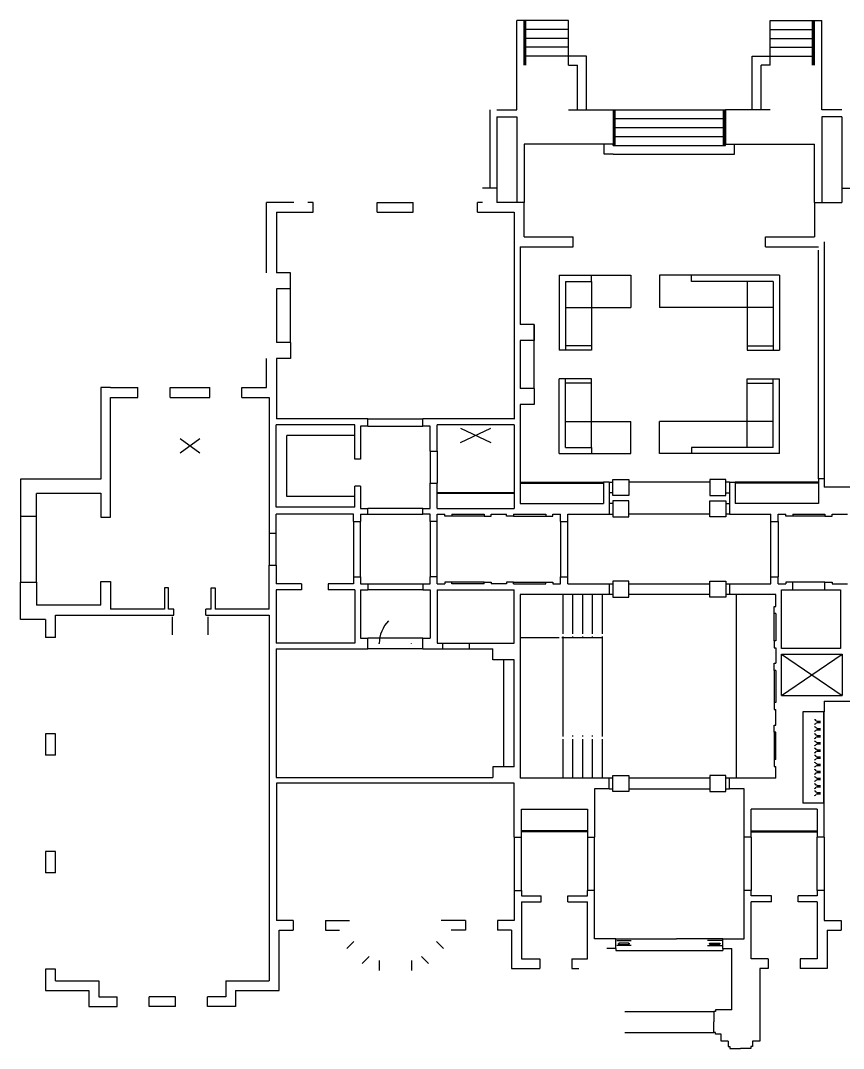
# Model space of a CAD drawing. Header units: metres. Extents: x 10577 to 12033, y 3411 to 4564.
# Drawn here: x 10577 to 11500, y 3411 to 4564 of the extents above; entities that cross this region are included whole.
import ezdxf

# ---------------------------------------------------------------- set-up
doc = ezdxf.new("R2010")
doc.units = ezdxf.units.M

msp = doc.modelspace()

# ---------------------------------------------------------------- linework, layer by layer
for p, q in [((11142, 4564, 0.3), (11134, 4564, 0.3)), ((11134, 4464, 0.3), (11134, 4564, 0.3)), ((11192, 4564, 0.3), (11142, 4564, 0.3)), ((11142, 4514, 0.3), (11142, 4564, 0.3)), ((11192, 4554, 0.3), (11142, 4554, 0.3)), ((11143.1, 4564, 0.3), (11143.1, 4514, 0.3)), ((11144.1, 4514, 0.3), (11144.1, 4564, 0.3)), ((11192, 4514, 0.3), (11192, 4564, 0.3)), ((11418, 4514, 0.3), (11418, 4564, 0.3)), ((11418, 4564, 0.3), (11468, 4564, 0.3)), ((11418, 4554, 0.3), (11468, 4554, 0.3)), ((11465.8, 4514, 0.3), (11465.8, 4564, 0.3)), ((11466.8, 4564, 0.3), (11466.8, 4514, 0.3)), ((11468, 4514, 0.3), (11468, 4564, 0.3)), ((11468, 4564, 0.3), (11476, 4564, 0.3)), ((11476, 4464, 0.3), (11476, 4564, 0.3)), ((11192, 4544, 0.3), (11142, 4544, 0.3)), ((11418, 4544, 0.3), (11468, 4544, 0.3)), ((11192, 4534, 0.3), (11142, 4534, 0.3)), ((11418, 4534, 0.3), (11468, 4534, 0.3)), ((11192, 4524, 0.3), (11142, 4524, 0.3)), ((11212, 4524, 0.3), (11192, 4524, 0.3)), ((11212, 4464, 0.3), (11212, 4524, 0.3)), ((11398, 4464, 0.3), (11398, 4524, 0.3)), ((11398, 4524, 0.3), (11418, 4524, 0.3)), ((11418, 4524, 0.3), (11468, 4524, 0.3)), ((11192, 4514, 0.3), (11202, 4514, 0.3)), ((11202, 4464, 0.3), (11202, 4514, 0.3)), ((11408, 4464, 0.3), (11408, 4514, 0.3)), ((11418, 4514, 0.3), (11408, 4514, 0.3)), ((11103.5, 4464, 0.3), (11103.5, 4376, 0.3)), ((11111.5, 4464, 0.3), (11134, 4464, 0.3)), ((11192, 4464, 0.3), (11242, 4464, 0.3)), ((11242, 4464, 0.3), (11242, 4425.5, 0.3)), ((11242, 4464, 0.3), (11368, 4464, 0.3)), ((11243.1, 4464, 0.3), (11243.1, 4424, 0.3)), ((11244.1, 4424, 0.3), (11244.1, 4464, 0.3)), ((11365.8, 4424, 0.3), (11365.8, 4464, 0.3)), ((11366.8, 4464, 0.3), (11366.8, 4424, 0.3)), ((11418, 4464, 0.3), (11368, 4464, 0.3)), ((11368, 4464, 0.3), (11368, 4425.5, 0.3)), ((11498.5, 4464, 0.3), (11476, 4464, 0.3)), ((11111.5, 4456, 0.3), (11134, 4456, 0.3)), ((11111.5, 4456, 0.3), (11111.5, 4376, 0.3)), ((11134, 4456, 0.3), (11134, 4360, 0.3)), ((11242, 4454, 0.3), (11368, 4454, 0.3)), ((11476, 4456, 0.3), (11476, 4360, 0.3)), ((11498.5, 4456, 0.3), (11476, 4456, 0.3)), ((11498.5, 4456, 0.3), (11498.5, 4376, 0.3)), ((11242, 4444, 0.3), (11368, 4444, 0.3)), ((11242, 4434, 0.3), (11368, 4434, 0.3)), ((11242, 4425.5, 0.3), (11142, 4425.5, 0.3)), ((11142, 4425.5, 0.3), (11142, 4360, 0.3)), ((11232, 4414, 0.3), (11232, 4425.5, 0.3)), ((11242, 4424, 0.3), (11242, 4425.5, 0.3)), ((11242, 4424, 0.3), (11368, 4424, 0.3)), ((11368, 4425.5, 0.3), (11468, 4425.5, 0.3)), ((11368, 4424, 0.3), (11368, 4425.5, 0.3)), ((11378, 4414, 0.3), (11378, 4425.5, 0.3)), ((11468, 4360, 0.3), (11468, 4425.5, 0.3)), ((11242, 4414, 0.3), (11232, 4414, 0.3)), ((11242, 4414, 0.3), (11368, 4414, 0.3)), ((11368, 4414, 0.3), (11378, 4414, 0.3)), ((11111.5, 4376, 0.3), (11095.5, 4376, 0.3)), ((11111.5, 4376, 0.3), (11111.5, 4360, 0.3)), ((11498.5, 4376, 0.3), (11498.5, 4360, 0.3)), ((11498.5, 4376, 0.3), (11514.5, 4376, 0.3)), ((10883.5, 4360, 0.3), (10853, 4360, 0.3)), ((10853, 4281.1, 0.3), (10853, 4360, 0.3)), ((10905.2, 4360, 0.3), (10899.5, 4360, 0.3)), ((10905.2, 4349, 0.3), (10905.2, 4360, 0.3)), ((10977.2, 4360, 0.3), (11017.7, 4360, 0.3)), ((10977.2, 4349, 0.3), (10977.2, 4360, 0.3)), ((11017.7, 4349, 0.3), (11017.7, 4360, 0.3)), ((11095.5, 4360, 0.3), (11089.7, 4360, 0.3)), ((11089.7, 4349, 0.3), (11089.7, 4360, 0.3)), ((11142, 4360, 0.3), (11111.5, 4360, 0.3)), ((11142, 4321.3, 0.3), (11142, 4360, 0.3)), ((11468, 4360, 0.3), (11468, 4321.3, 0.3)), ((11468, 4360, 0.3), (11498.5, 4360, 0.3)), ((10864, 4349, 0.3), (10905.2, 4349, 0.3)), ((10864, 4349, 0.3), (10864, 4281.1, 0.3)), ((10977.2, 4349, 0.3), (11017.7, 4349, 0.3)), ((11089.7, 4349, 0.3), (11131, 4349, 0.3)), ((11131, 4349, 0.3), (11131, 4117.1, 0.3)), ((11142, 4321.3, 0.3), (11197, 4321.3, 0.3)), ((11197, 4310.3, 0.3), (11197, 4321.3, 0.3)), ((11413, 4321.3, 0.3), (11468, 4321.3, 0.3)), ((11413, 4310.3, 0.3), (11413, 4321.3, 0.3)), ((11478.9, 4315.8, 0.3), (11478.9, 4306.5, 0.3)), ((11137.5, 4310.3, 0.3), (11137.5, 4223.3, 0.3)), ((11137.5, 4310.3, 0.3), (11197, 4310.3, 0.3)), ((11413, 4310.3, 0.3), (11472.5, 4310.3, 0.3)), ((11472.5, 4050, 0.3), (11472.5, 4306.5, 0.3)), ((11478.9, 4306.5, 0.3), (11478.9, 4050, 0.3)), ((10880, 4281.1, 0.3), (10864, 4281.1, 0.3)), ((10880, 4263.1, 0.3), (10880, 4281.1, 0.3)), ((11181.5, 4278.3, 0.3), (11261.9, 4278.3, 0.3)), ((11181.5, 4278.3, 0.3), (11181.5, 4194.3, 0.3)), ((11217.5, 4271.3, 0.3), (11217.5, 4278.3, 0.3)), ((11261.9, 4278.3, 0.3), (11261.9, 4242.3, 0.3)), ((11428.5, 4278.3, 0.3), (11293.9, 4278.3, 0.3)), ((11293.9, 4278.3, 0.3), (11293.9, 4242.3, 0.3)), ((11330, 4271.3, 0.3), (11330, 4278.3, 0.3)), ((11428.5, 4278.3, 0.3), (11428.5, 4194.3, 0.3)), ((11188.5, 4271.3, 0.3), (11217.5, 4271.3, 0.3)), ((11188.5, 4271.3, 0.3), (11188.5, 4194.3, 0.3)), ((11217.5, 4271.3, 0.3), (11217.5, 4194.3, 0.3)), ((11421.5, 4271.3, 0.3), (11330, 4271.3, 0.3)), ((11392.4, 4271.3, 0.3), (11392.4, 4194.3, 0.3)), ((11421.5, 4271.3, 0.3), (11421.5, 4194.3, 0.3)), ((10864, 4263.1, 0.3), (10864, 4203.1, 0.3)), ((10880, 4263.1, 0.3), (10864, 4263.1, 0.3)), ((10880, 4203.1, 0.3), (10880, 4263.1, 0.3)), ((11188.5, 4242.3, 0.3), (11261.9, 4242.3, 0.3)), ((11421.5, 4242.3, 0.3), (11293.9, 4242.3, 0.3)), ((11153.5, 4223.3, 0.3), (11137.5, 4223.3, 0.3)), ((11153.5, 4151.3), (11153.5, 4223.3)), ((11153.5, 4223.3, 0.3), (11153.5, 4205.3, 0.3)), ((10880, 4203.1, 0.3), (10864, 4203.1, 0.3)), ((10880, 4203.1, 0.3), (10880, 4185.1, 0.3)), ((11137.5, 4205.3, 0.3), (11137.5, 4151.3, 0.3)), ((11153.5, 4205.3, 0.3), (11137.5, 4205.3, 0.3)), ((11217.5, 4199.3, 0.3), (11188.5, 4199.3, 0.3)), ((11392.4, 4199.3, 0.3), (11421.5, 4199.3, 0.3)), ((10853, 4152.3, 0.3), (10853, 4185.1, 0.3)), ((10864, 4185.1, 0.3), (10864, 4117.2, 0.3)), ((10880, 4185.1, 0.3), (10864, 4185.1, 0.3)), ((11217.5, 4194.3, 0.3), (11181.5, 4194.3, 0.3)), ((11392.4, 4194.3, 0.3), (11428.5, 4194.3, 0.3)), ((11181.5, 4078.3, 0.3), (11181.5, 4162.3, 0.3)), ((11217.5, 4162.3, 0.3), (11181.5, 4162.3, 0.3)), ((11188.5, 4085.3, 0.3), (11188.5, 4162.3, 0.3)), ((11217.5, 4085.3, 0.3), (11217.5, 4162.3, 0.3)), ((11392.4, 4085.3, 0.3), (11392.4, 4162.3, 0.3)), ((11392.4, 4162.3, 0.3), (11428.5, 4162.3, 0.3)), ((11421.5, 4085.3, 0.3), (11421.5, 4162.3, 0.3)), ((11428.5, 4078.3, 0.3), (11428.5, 4162.3, 0.3)), ((10667, 4152.3, 0.3), (10667, 4049.7, 0.3)), ((10678, 4152.3, 0.3), (10667, 4152.3, 0.3)), ((10678, 4152.3, 0.3), (10708.7, 4152.3, 0.3)), ((10708.7, 4141.3, 0.3), (10708.7, 4152.3, 0.3)), ((10744.7, 4152.3, 0.3), (10789.2, 4152.3, 0.3)), ((10744.7, 4141.3, 0.3), (10744.7, 4152.3, 0.3)), ((10789.2, 4141.3, 0.3), (10789.2, 4152.3, 0.3)), ((10825.2, 4152.3, 0.3), (10853, 4152.3, 0.3)), ((10825.2, 4141.3, 0.3), (10825.2, 4152.3, 0.3)), ((11153.5, 4151.3, 0.3), (11137.5, 4151.3, 0.3)), ((11153.5, 4151.3, 0.3), (11153.5, 4133.3, 0.3)), ((11217.5, 4157.3, 0.3), (11188.5, 4157.3, 0.3)), ((11392.4, 4157.3, 0.3), (11421.5, 4157.3, 0.3)), ((10678, 4007, 0.3), (10678, 4141.3, 0.3)), ((10678, 4141.3, 0.3), (10708.7, 4141.3, 0.3)), ((10744.7, 4141.3, 0.3), (10789.2, 4141.3, 0.3)), ((10825.2, 4141.3, 0.3), (10856, 4141.3, 0.3)), ((10856, 4141.3, 0.3), (10856, 3989.2, 0.3)), ((11137.5, 4133.3, 0.3), (11137.5, 4022.3, 0.3)), ((11153.5, 4133.3, 0.3), (11137.5, 4133.3, 0.3)), ((10966.5, 4117.2, 0.3), (10864, 4117.2, 0.3)), ((10966.5, 4109.2, 0.3), (10966.5, 4117.2, 0.3)), ((10966.5, 4117.2, 0.3), (11028.5, 4117.2, 0.3)), ((11131, 4117.2, 0.3), (11028.5, 4117.2, 0.3)), ((11028.5, 4109.2, 0.3), (11028.5, 4117.2, 0.3)), ((11131, 4117.2, 0.3), (11131, 4117.2, 0.3)), ((10863.9, 4018.3, 0.3), (10863.9, 4110.7, 0.3)), ((10952, 4110.7, 0.3), (10863.9, 4110.7, 0.3)), ((10952, 4072, 0.3), (10952, 4110.7, 0.3)), ((10958.5, 4109.2, 0.3), (10958.5, 4072, 0.3)), ((10966.5, 4109.2, 0.3), (10958.5, 4109.2, 0.3)), ((10966.5, 4109.2, 0.3), (11028.5, 4109.2, 0.3)), ((11036.5, 4109.2, 0.3), (11028.5, 4109.2, 0.3)), ((11036.5, 4081, 0.3), (11036.5, 4109.2, 0.3)), ((11044.5, 4081, 0.3), (11044.5, 4110.7, 0.3)), ((11131, 4110.7, 0.3), (11044.5, 4110.7, 0.3)), ((11070.7, 4090.7, 0.3), (11104.7, 4106.7, 0.3)), ((11070.7, 4106.7, 0.3), (11104.7, 4090.7, 0.3)), ((11131, 4110.7, 0.3), (11131, 4016.8, 0.3)), ((11188.5, 4114.3, 0.3), (11261.9, 4114.3, 0.3)), ((11261.9, 4078.3, 0.3), (11261.9, 4114.3, 0.3)), ((11293.9, 4078.3, 0.3), (11293.9, 4114.3, 0.3)), ((11421.5, 4114.3, 0.3), (11293.9, 4114.3, 0.3)), ((10756, 4095.3, 0.7), (10778, 4079.3, 0.7)), ((10756, 4079.3, 0.7), (10778, 4095.3, 0.7)), ((10863.9, 4098.7, 0.3), (10863.9, 4098.7, 0.3)), ((10875.9, 4030.3, 0.3), (10875.9, 4098.7, 0.3)), ((10952, 4098.7, 0.3), (10875.9, 4098.7, 0.3)), ((11188.5, 4085.3, 0.3), (11217.5, 4085.3, 0.3)), ((11217.5, 4085.3, 0.3), (11217.5, 4078.3, 0.3)), ((11421.5, 4085.3, 0.3), (11330, 4085.3, 0.3)), ((11330, 4085.3, 0.3), (11330, 4078.3, 0.3)), ((10958.5, 4072, 0.3), (10952, 4072, 0.3)), ((11036.5, 4081, 0.3), (11044.5, 4081, 0.3)), ((11036.5, 4081, 0.3), (11036.5, 4045, 0.3)), ((11044.5, 4081, 0.3), (11044.5, 4045, 0.3)), ((11181.5, 4078.3, 0.3), (11261.9, 4078.3, 0.3)), ((11428.5, 4078.3, 0.3), (11293.9, 4078.3, 0.3)), ((10667, 4049.7, 0.3), (10577, 4049.7, 0.3)), ((10577, 4049.7, 0.3), (10577, 4008.2, 0.3)), ((11241.5, 4031.3, 0.3), (11241.5, 4049.3, 0.3)), ((11241.5, 4049.3, 0.3), (11259.5, 4049.3, 0.3)), ((11259.5, 4049.3, 0.3), (11259.5, 4031.3, 0.3)), ((11368.5, 4049.3, 0.3), (11350.5, 4049.3, 0.3)), ((11350.5, 4049.3, 0.3), (11350.5, 4031.3, 0.3)), ((11368.5, 4031.3, 0.3), (11368.5, 4049.3, 0.3)), ((11472.5, 4050, 0.3), (11472.5, 4022.3, 0.3)), ((11478.9, 4050, 0.3), (11472.5, 4050, 0.3)), ((11478.9, 4050, 0.3), (11478.9, 4040.8, 0.3)), ((10952, 4018.3, 0.3), (10952, 4042, 0.3)), ((10958.5, 4042, 0.3), (10952, 4042, 0.3)), ((10958.5, 4042, 0.3), (10958.5, 4016.8, 0.3)), ((11036.5, 4016.8, 0.3), (11036.5, 4045, 0.3)), ((11036.5, 4045, 0.3), (11044.5, 4045, 0.3)), ((11044.5, 4016.8, 0.3), (11044.5, 4045, 0.3)), ((11137.5, 4046.3, 0.3), (11231, 4046.3, 0.3)), ((11137.5, 4045.3, 0.3), (11231, 4045.3, 0.3)), ((11231, 4046.3, 0.3), (11231, 4022.3, 0.3)), ((11237.5, 4046.3, 0.3), (11231, 4046.3, 0.3)), ((11237.5, 4046.3, 0.3), (11237.5, 4010.3, 0.3)), ((11237.5, 4046.3, 0.3), (11241.5, 4046.3, 0.3)), ((11350.5, 4046.3, 0.3), (11259.5, 4046.3, 0.3)), ((11372.5, 4046.3, 0.3), (11368.5, 4046.3, 0.3)), ((11372.5, 4046.3, 0.3), (11379, 4046.3, 0.3)), ((11372.5, 4046.3, 0.3), (11372.5, 4010.3, 0.3)), ((11472.5, 4046.3, 0.3), (11379, 4046.3, 0.3)), ((11379, 4046.3, 0.3), (11379, 4022.3, 0.3)), ((11472.5, 4045.3, 0.3), (11379, 4045.3, 0.3)), ((11509.5, 4040.8, 0.3), (11478.9, 4040.8, 0.3)), ((10595, 4033.8, 0.3), (10667, 4033.8, 0.3)), ((10595, 4008.2, 0.3), (10595, 4033.7, 0.3)), ((10667, 4033.8, 0.3), (10667, 4007, 0.3)), ((10952, 4030.3, 0.3), (10875.9, 4030.3, 0.3)), ((11044.5, 4034.8, 0.3), (11131, 4034.8, 0.3)), ((11044.5, 4033.8, 0.3), (11131, 4033.8, 0.3)), ((11241.5, 4034.3, 0.3), (11237.5, 4034.3, 0.3)), ((11259.5, 4031.3, 0.3), (11241.5, 4031.3, 0.3)), ((11259.5, 4025.3, 0.3), (11241.5, 4025.3, 0.3)), ((11241.5, 4025.3, 0.3), (11241.5, 4007.3, 0.3)), ((11259.5, 4007.3, 0.3), (11259.5, 4025.3, 0.3)), ((11350.5, 4031.3, 0.3), (11368.5, 4031.3, 0.3)), ((11350.5, 4025.3, 0.3), (11368.5, 4025.3, 0.3)), ((11350.5, 4007.3, 0.3), (11350.5, 4025.3, 0.3)), ((11368.5, 4034.3, 0.3), (11372.5, 4034.3, 0.3)), ((11368.5, 4025.3, 0.3), (11368.5, 4007.3, 0.3)), ((10952, 4018.3, 0.3), (10863.9, 4018.3, 0.3)), ((10958.5, 4016.8, 0.3), (10966.5, 4016.8, 0.3)), ((10966.5, 4010.3, 0.3), (10966.5, 4016.8, 0.3)), ((11028.5, 4016.8, 0.3), (10966.5, 4016.8, 0.3)), ((11028.5, 4016.8, 0.3), (11036.5, 4016.8, 0.3)), ((11028.5, 4010.3, 0.3), (11028.5, 4016.8, 0.3)), ((11044.5, 4016.8, 0.3), (11131, 4016.8, 0.3)), ((11137.5, 4022.3, 0.3), (11231, 4022.3, 0.3)), ((11241.5, 4022.3, 0.3), (11237.5, 4022.3, 0.3)), ((11368.5, 4022.3, 0.3), (11372.5, 4022.3, 0.3)), ((11472.5, 4022.3, 0.3), (11379, 4022.3, 0.3)), ((10577, 4008.2, 0.3), (10577, 3934.2, 0.3)), ((10577, 4008.2, 0.3), (10595, 4008.2, 0.3)), ((10595, 3934.2, 0.3), (10595, 4008.2, 0.3)), ((10667, 4007, 0.3), (10678, 4007, 0.3)), ((10950.5, 4010.3, 0.3), (10863.9, 4010.3, 0.3)), ((10863.9, 3989.2, 0.3), (10863.9, 4010.3, 0.3)), ((10950.5, 4002.3, 0.3), (10950.5, 4010.3, 0.3)), ((10950.5, 4002.3, 0.3), (10958.5, 4002.3, 0.3)), ((10950.5, 4002.3, 0.3), (10950.5, 3940.2, 0.3)), ((10958.5, 4010.3, 0.3), (10958.5, 4002.3, 0.3)), ((10958.5, 4010.3, 0.3), (10966.5, 4010.3, 0.3)), ((10958.5, 3940.2, 0.3), (10958.5, 4002.3, 0.3)), ((10966.5, 4010.3, 0.3), (11028.5, 4010.3, 0.3)), ((11036.5, 4010.3, 0.3), (11028.5, 4010.3, 0.3)), ((11036.5, 4002.3, 0.3), (11036.5, 4010.3, 0.3)), ((11036.5, 4002.3, 0.3), (11036.5, 3940.2, 0.3)), ((11044.5, 4002.3, 0.3), (11036.5, 4002.3, 0.3)), ((11044.5, 4010.3, 0.3), (11053.1, 4010.3, 0.3)), ((11044.5, 4002.3, 0.3), (11044.5, 4010.3, 0.3)), ((11044.5, 3940.2, 0.3), (11044.5, 4002.3, 0.3)), ((11053.1, 4008.3, 0.3), (11053.1, 4010.3, 0.3)), ((11061.1, 4008.3, 0.3), (11053.1, 4008.3, 0.3)), ((11061.1, 4010.3, 0.3), (11097.1, 4010.3, 0.3)), ((11061.1, 4010.3, 0.3), (11061.1, 4008.3, 0.3)), ((11097.1, 4008.3, 0.3), (11061.1, 4008.3, 0.3)), ((11097.1, 4010.3, 0.3), (11097.1, 4008.3, 0.3)), ((11097.1, 4008.3, 0.3), (11105.1, 4008.3, 0.3)), ((11105.1, 4010.3, 0.3), (11122.3, 4010.3, 0.3)), ((11105.1, 4008.3, 0.3), (11105.1, 4010.3, 0.3)), ((11122.3, 4008.3, 0.3), (11122.3, 4010.3, 0.3)), ((11130.3, 4008.3, 0.3), (11122.3, 4008.3, 0.3)), ((11130.3, 4010.3, 0.3), (11166.3, 4010.3, 0.3)), ((11130.3, 4010.3, 0.3), (11130.3, 4008.3, 0.3)), ((11130.3, 4008.3, 0.3), (11166.3, 4008.3, 0.3)), ((11166.3, 4010.3, 0.3), (11166.3, 4008.3, 0.3)), ((11166.3, 4008.3, 0.3), (11174.3, 4008.3, 0.3)), ((11174.3, 4010.3, 0.3), (11183, 4010.3, 0.3)), ((11174.3, 4008.3, 0.3), (11174.3, 4010.3, 0.3)), ((11183, 4002.3, 0.3), (11183, 4010.3, 0.3)), ((11183, 4002.3, 0.3), (11191, 4002.3, 0.3)), ((11183, 4002.3, 0.3), (11183, 3940.2, 0.3)), ((11191, 4010.3, 0.3), (11237.5, 4010.3, 0.3)), ((11191, 4002.3, 0.3), (11191, 4010.3, 0.3)), ((11191, 3940.2, 0.3), (11191, 4002.3, 0.3)), ((11237.5, 4010.3, 0.3), (11241.5, 4010.3, 0.3)), ((11241.5, 4007.3, 0.3), (11259.5, 4007.3, 0.3)), ((11350.5, 4010.3, 0.3), (11259.5, 4010.3, 0.3)), ((11368.5, 4007.3, 0.3), (11350.5, 4007.3, 0.3)), ((11372.5, 4010.3, 0.3), (11368.5, 4010.3, 0.3)), ((11372.5, 4010.3, 0.3), (11419, 4010.3, 0.3)), ((11419, 4002.3, 0.3), (11419, 4010.3, 0.3)), ((11419, 4002.3, 0.3), (11427, 4002.3, 0.3)), ((11419, 3940.2, 0.3), (11419, 4002.3, 0.3)), ((11427, 4010.3, 0.3), (11435.6, 4010.3, 0.3)), ((11427, 4002.3, 0.3), (11427, 4010.3, 0.3)), ((11427, 4002.3, 0.3), (11427, 3940.2, 0.3)), ((11435.6, 4008.3, 0.3), (11435.6, 4010.3, 0.3)), ((11443.6, 4008.3, 0.3), (11435.6, 4008.3, 0.3)), ((11443.6, 4010.3, 0.3), (11479.6, 4010.3, 0.3)), ((11443.6, 4010.3, 0.3), (11443.6, 4008.3, 0.3)), ((11479.6, 4008.3, 0.3), (11443.6, 4008.3, 0.3)), ((11479.6, 4010.3, 0.3), (11479.6, 4008.3, 0.3)), ((11479.6, 4008.3, 0.3), (11487.6, 4008.3, 0.3)), ((11487.6, 4010.3, 0.3), (11504.8, 4010.3, 0.3)), ((11487.6, 4008.3, 0.3), (11487.6, 4010.3, 0.3)), ((10856, 3989.2, 0.3), (10856, 3953.2, 0.3)), ((10856, 3989.2, 0.3), (10863.9, 3989.2, 0.3)), ((10863.9, 3953.2, 0.3), (10863.9, 3989.2, 0.3)), ((10863.9, 3953.2, 0.3), (10863.9, 3989.2, 0.3)), ((10856, 3903.7, 0.3), (10856, 3953.2, 0.3)), ((10856, 3953.2, 0.3), (10863.9, 3953.2, 0.3)), ((10863.9, 3953.2, 0.3), (10863.9, 3932.2, 0.3)), ((10577, 3892.3, 0.3), (10577, 3934.2, 0.3)), ((10577, 3934.2, 0.3), (10595, 3934.2, 0.3)), ((10595, 3934.2, 0.3), (10595, 3908.2, 0.3)), ((10667, 3908.2, 0.3), (10667, 3935, 0.3)), ((10667, 3935, 0.3), (10678, 3935, 0.3)), ((10678, 3935, 0.3), (10678, 3903.7, 0.3)), ((10892.2, 3932.2, 0.3), (10863.9, 3932.2, 0.3)), ((10892.2, 3932.2, 0.3), (10892.2, 3925.7, 0.3)), ((10950.5, 3932.2, 0.3), (10922.2, 3932.2, 0.3)), ((10922.2, 3932.2, 0.3), (10922.2, 3925.7, 0.3)), ((10950.5, 3940.2, 0.3), (10958.5, 3940.2, 0.3)), ((10950.5, 3940.2, 0.3), (10950.5, 3932.2, 0.3)), ((10958.5, 3940.2, 0.3), (10958.5, 3932.2, 0.3)), ((10958.5, 3932.2, 0.3), (10966.5, 3932.2, 0.3)), ((10966.5, 3932.2, 0.3), (10966.5, 3925.7, 0.3)), ((10966.5, 3932.2, 0.3), (11028.5, 3932.2, 0.3)), ((11028.5, 3932.2, 0.3), (11036.5, 3932.2, 0.3)), ((11028.5, 3932.2, 0.3), (11028.5, 3925.7, 0.3)), ((11044.5, 3940.2, 0.3), (11036.5, 3940.2, 0.3)), ((11036.5, 3932.2, 0.3), (11036.5, 3940.2, 0.3)), ((11044.5, 3932.2, 0.3), (11044.5, 3940.2, 0.3)), ((11044.5, 3932.2, 0.3), (11053.1, 3932.2, 0.3)), ((11061.1, 3934.2, 0.3), (11053.1, 3934.2, 0.3)), ((11053.1, 3934.2, 0.3), (11053.1, 3932.2, 0.3)), ((11061.1, 3932.2, 0.3), (11061.1, 3934.2, 0.3)), ((11097.1, 3934.2, 0.3), (11061.1, 3934.2, 0.3)), ((11097.1, 3932.2, 0.3), (11061.1, 3932.2, 0.3)), ((11097.1, 3932.2, 0.3), (11097.1, 3934.2, 0.3)), ((11097.1, 3934.2, 0.3), (11105.1, 3934.2, 0.3)), ((11105.1, 3934.2, 0.3), (11105.1, 3932.2, 0.3)), ((11122.3, 3932.2, 0.3), (11105.1, 3932.2, 0.3)), ((11130.3, 3934.2, 0.3), (11122.3, 3934.2, 0.3)), ((11122.3, 3934.2, 0.3), (11122.3, 3932.2, 0.3)), ((11130.3, 3934.2, 0.3), (11166.3, 3934.2, 0.3)), ((11130.3, 3932.2, 0.3), (11130.3, 3934.2, 0.3)), ((11130.3, 3934.2, 0.3), (11166.3, 3934.2, 0.3)), ((11130.3, 3932.2, 0.3), (11166.3, 3932.2, 0.3)), ((11166.3, 3932.2, 0.3), (11166.3, 3934.2, 0.3)), ((11166.3, 3934.2, 0.3), (11174.3, 3934.2, 0.3)), ((11166.3, 3932.2, 0.3), (11166.3, 3934.2, 0.3)), ((11166.3, 3934.2, 0.3), (11174.3, 3934.2, 0.3)), ((11174.3, 3934.2, 0.3), (11174.3, 3932.2, 0.3)), ((11174.3, 3934.2, 0.3), (11174.3, 3932.2, 0.3)), ((11174.3, 3932.2, 0.3), (11183, 3932.2, 0.3)), ((11183, 3940.2, 0.3), (11191, 3940.2, 0.3)), ((11183, 3932.2, 0.3), (11183, 3940.2, 0.3)), ((11191, 3932.2, 0.3), (11191, 3940.2, 0.3)), ((11191, 3932.2, 0.3), (11237.5, 3932.2, 0.3)), ((11237.5, 3932.2, 0.3), (11237.5, 3920.2, 0.3)), ((11237.5, 3932.2, 0.3), (11241.5, 3932.2, 0.3)), ((11259.5, 3935.2, 0.3), (11241.5, 3935.2, 0.3)), ((11241.5, 3935.2, 0.3), (11241.5, 3917.2, 0.3)), ((11259.5, 3917.2, 0.3), (11259.5, 3935.2, 0.3)), ((11259.5, 3932.2, 0.3), (11350.5, 3932.2, 0.3)), ((11350.5, 3935.2, 0.3), (11368.5, 3935.2, 0.3)), ((11350.5, 3917.2, 0.3), (11350.5, 3935.2, 0.3)), ((11368.5, 3935.2, 0.3), (11368.5, 3917.2, 0.3)), ((11368.5, 3932.2, 0.3), (11372.5, 3932.2, 0.3)), ((11372.5, 3932.2, 0.3), (11419, 3932.2, 0.3)), ((11372.5, 3932.2, 0.3), (11372.5, 3920.2, 0.3)), ((11419, 3940.2, 0.3), (11427, 3940.2, 0.3)), ((11419, 3932.2, 0.3), (11419, 3940.2, 0.3)), ((11427, 3932.2, 0.3), (11427, 3940.2, 0.3)), ((11427, 3932.2, 0.3), (11435.6, 3932.2, 0.3)), ((11443.6, 3934.2, 0.3), (11435.6, 3934.2, 0.3)), ((11435.6, 3934.2, 0.3), (11435.6, 3932.2, 0.3)), ((11443.6, 3925.7, 0.3), (11443.6, 3934.2, 0.3)), ((11479.6, 3934.2, 0.3), (11443.6, 3934.2, 0.3)), ((11479.6, 3925.7, 0.3), (11479.6, 3934.2, 0.3)), ((11479.6, 3934.2, 0.3), (11487.6, 3934.2, 0.3)), ((11487.6, 3934.2, 0.3), (11487.6, 3932.2, 0.3)), ((11487.6, 3932.2, 0.3), (11504.8, 3932.2, 0.3)), ((10743, 3927.7, 0.3), (10738.5, 3927.7, 0.3)), ((10738.5, 3927.7, 0.3), (10738.5, 3903.7, 0.3)), ((10743, 3903.7, 0.3), (10743, 3927.7, 0.3)), ((10791, 3903.7, 0.3), (10791, 3927.7, 0.3)), ((10791, 3927.7, 0.3), (10795.5, 3927.7, 0.3)), ((10795.5, 3927.7, 0.3), (10795.5, 3903.7, 0.3)), ((10863.9, 3925.7, 0.3), (10863.9, 3865.7, 0.3)), ((10892.2, 3925.7, 0.3), (10863.9, 3925.7, 0.3)), ((10952, 3925.7, 0.3), (10922.2, 3925.7, 0.3)), ((10952, 3925.7, 0.3), (10952, 3865.7, 0.3)), ((10958.5, 3925.7, 0.3), (10966.5, 3925.7, 0.3)), ((10958.5, 3925.7, 0.3), (10958.5, 3871.2, 0.3)), ((11028.5, 3925.7, 0.3), (10966.5, 3925.7, 0.3)), ((11028.5, 3925.7, 0.3), (11036.5, 3925.7, 0.3)), ((11036.5, 3925.7, 0.3), (11036.5, 3871.2, 0.3)), ((11044.5, 3925.7, 0.3), (11131, 3925.7, 0.3)), ((11044.5, 3925.7, 0.3), (11044.5, 3865.7, 0.3)), ((11131, 3865.7, 0.3), (11131, 3925.7, 0.3)), ((11137.5, 3920.2, 0.3), (11137.5, 3714.2, 0.3)), ((11237.5, 3920.2, 0.3), (11137.5, 3920.2, 0.3)), ((11185.5, 3920.2, 0.3), (11185.5, 3876.2, 0.3)), ((11196.5, 3920.2, 0.3), (11196.5, 3876.2, 0.3)), ((11207.5, 3920.2, 0.3), (11207.5, 3876.2, 0.3)), ((11218.5, 3920.2, 0.3), (11218.5, 3876.2, 0.3)), ((11229.5, 3920.2, 0.3), (11229.5, 3876.2, 0.3)), ((11241.5, 3920.2, 0.3), (11237.5, 3920.2, 0.3)), ((11350.5, 3920.2, 0.3), (11259.5, 3920.2, 0.3)), ((11372.5, 3920.2, 0.3), (11368.5, 3920.2, 0.3)), ((11383, 3920.2, 0.3), (11372.5, 3920.2, 0.3)), ((11380.5, 3714.2, 0.3), (11380.5, 3920.2, 0.3)), ((11424.5, 3920.2, 0.3), (11383, 3920.2, 0.3)), ((11424.5, 3906.9, 0.3), (11424.5, 3920.2, 0.3)), ((11431, 3859.7, 0.3), (11431, 3925.7, 0.3)), ((11431, 3925.7, 0.3), (11443.6, 3925.7, 0.3)), ((11443.6, 3925.7, 0.3), (11479.6, 3925.7, 0.3)), ((11479.6, 3925.7, 0.3), (11497, 3925.7, 0.3)), ((11497, 3925.7, 0.3), (11497, 3859.7, 0.3)), ((10667, 3908.2, 0.3), (10595, 3908.2, 0.3)), ((11241.5, 3917.2, 0.3), (11259.5, 3917.2, 0.3)), ((11368.5, 3917.2, 0.3), (11350.5, 3917.2, 0.3)), ((10616, 3897.2, 0.3), (10749, 3897.2, 0.3)), ((10616, 3872.2, 0.3), (10616, 3897.2, 0.3)), ((10738.5, 3903.7, 0.3), (10678, 3903.7, 0.3)), ((10749, 3903.7, 0.3), (10743, 3903.7, 0.3)), ((10749, 3897.2, 0.3), (10749, 3903.7, 0.3)), ((10791, 3903.7, 0.3), (10785, 3903.7, 0.3)), ((10785, 3897.2, 0.3), (10785, 3903.7, 0.3)), ((10785, 3897.2, 0.3), (10856, 3897.2, 0.3)), ((10856, 3903.7, 0.3), (10795.5, 3903.7, 0.3)), ((10856, 3897.2, 0.3), (10856, 3487.2, 0.3)), ((11422.5, 3898.9, 0.3), (11422.5, 3906.9, 0.3)), ((11422.5, 3906.9, 0.3), (11424.5, 3906.9, 0.3)), ((11424.5, 3898.9, 0.3), (11422.5, 3898.9, 0.3)), ((11422.5, 3868.4, 0.3), (11422.5, 3898.9, 0.3)), ((11424.5, 3898.9, 0.3), (11424.5, 3868.4, 0.3)), ((10605, 3892.3, 0.3), (10577, 3892.3, 0.3)), ((10605, 3892.3, 0.3), (10605, 3872.2, 0.3)), ((10747, 3895.2, 0.3), (10747, 3875.2, 0.3)), ((10787, 3895.2, 0.3), (10787, 3875.2, 0.3)), ((10616, 3872.2, 0.3), (10605, 3872.2, 0.3)), ((10952, 3865.7, 0.3), (10863.9, 3865.7, 0.3)), ((10958.5, 3871.2, 0.3), (10966.5, 3871.2, 0.3)), ((11028.5, 3871.2, 0.3), (10966.5, 3871.2, 0.3)), ((10966.5, 3859.2, 0.3), (10966.5, 3871.2, 0.3)), ((10979.5, 3864.9, 0.3), (10979.5, 3865.4, 0.3)), ((11015.5, 3864.9, 0.3), (11015.5, 3865.4, 0.3)), ((11028.5, 3871.2, 0.3), (11036.5, 3871.2, 0.3)), ((11028.5, 3859.2, 0.3), (11028.5, 3871.2, 0.3)), ((11044.5, 3865.7, 0.3), (11131, 3865.7, 0.3)), ((11050.5, 3865.7, 0.3), (11050.5, 3859.2, 0.3)), ((11080.5, 3865.7, 0.3), (11080.5, 3859.2, 0.3)), ((11137.5, 3872.2, 0.3), (11181.5, 3872.2, 0.3)), ((11184.5, 3872.2, 0.3), (11229.5, 3872.2, 0.3)), ((11185.5, 3873.2, 0.3), (11185.5, 3761.2, 0.3)), ((11196.5, 3873.2, 0.3), (11196.5, 3872.2, 0.3)), ((11207.5, 3873.2, 0.3), (11207.5, 3872.2, 0.3)), ((11218.5, 3873.2, 0.3), (11218.5, 3872.2, 0.3)), ((11229.5, 3873.2, 0.3), (11229.5, 3761.2, 0.3)), ((11424.5, 3868.4, 0.3), (11422.5, 3868.4, 0.3)), ((11422.5, 3868.4, 0.3), (11422.5, 3860.4, 0.3)), ((10863.9, 3859.2, 0.3), (10863.9, 3715.2, 0.3)), ((10863.9, 3859.2, 0.3), (10966.5, 3859.2, 0.3)), ((11028.5, 3859.2, 0.3), (10966.5, 3859.2, 0.3)), ((11028.5, 3859.2, 0.3), (11107, 3859.2, 0.3)), ((11107, 3847.2, 0.3), (11107, 3859.2, 0.3)), ((11422.5, 3860.4, 0.3), (11424.5, 3860.4, 0.3)), ((11424.5, 3860.4, 0.3), (11424.5, 3843.2, 0.3)), ((11497, 3859.7, 0.3), (11431, 3859.7, 0.3)), ((11431, 3807.2, 0.3), (11431, 3853.3, 0.3)), ((11431, 3853.3, 0.3), (11498.9, 3853.3, 0.3)), ((11431, 3853.3, 0.3), (11498.9, 3807.2, 0.3)), ((11431, 3807.2, 0.3), (11498.9, 3853.3, 0.3)), ((11498.9, 3853.3, 0.3), (11498.9, 3807.2, 0.3)), ((11131, 3847.2, 0.3), (11107, 3847.2, 0.3)), ((11119, 3847.2, 0.3), (11119, 3727.2, 0.3)), ((11131, 3727.2, 0.3), (11131, 3847.2, 0.3)), ((11422.5, 3835.2, 0.3), (11422.5, 3843.2, 0.3)), ((11422.5, 3843.2, 0.3), (11424.5, 3843.2, 0.3)), ((11424.5, 3835.2, 0.3), (11422.5, 3835.2, 0.3)), ((11422.5, 3835.2, 0.3), (11422.5, 3799.2, 0.3)), ((11424.5, 3835.2, 0.3), (11424.5, 3799.2, 0.3)), ((11431, 3807.2, 0.3), (11498.9, 3807.2, 0.3)), ((11424.5, 3799.2, 0.3), (11422.5, 3799.2, 0.3)), ((11422.5, 3799.2, 0.3), (11422.5, 3791.2, 0.3)), ((11478.9, 3800.7, 0.3), (11593.5, 3800.7, 0.3)), ((11478.9, 3800.7, 0.3), (11478.9, 3788.7, 0.3)), ((11422.5, 3791.2, 0.3), (11424.5, 3791.2, 0.3)), ((11424.5, 3773.9, 0.3), (11424.5, 3791.2, 0.3)), ((11455, 3788.7, 0.3), (11455, 3686.2, 0.3)), ((11478.9, 3788.7, 0.3), (11455, 3788.7, 0.3)), ((11478.5, 3686.2, 0.3), (11478.5, 3788.7, 0.3)), ((11478.9, 3686.2, 0.3), (11478.9, 3788.7, 0.3)), ((11422.5, 3765.9, 0.3), (11422.5, 3773.9, 0.3)), ((11422.5, 3773.9, 0.3), (11424.5, 3773.9, 0.3)), ((11470.9, 3778.2, 0.3), (11474.8, 3778.2, 0.3)), ((11470.9, 3776.7, 0.3), (11474.8, 3776.7, 0.3)), ((11470.9, 3770.2, 0.3), (11474.8, 3770.2, 0.3)), ((10605, 3764.2, 0.3), (10605, 3740.2, 0.3)), ((10616, 3764.2, 0.3), (10605, 3764.2, 0.3)), ((10616, 3740.2, 0.3), (10616, 3764.2, 0.3)), ((11196.5, 3762.2, 0.3), (11196.5, 3761.2, 0.3)), ((11207.5, 3762.2, 0.3), (11207.5, 3761.2, 0.3)), ((11218.5, 3762.2, 0.3), (11218.5, 3761.2, 0.3)), ((11424.5, 3765.9, 0.3), (11422.5, 3765.9, 0.3)), ((11422.5, 3765.9, 0.3), (11422.5, 3735.4, 0.3)), ((11424.5, 3735.4, 0.3), (11424.5, 3765.9, 0.3)), ((11470.9, 3768.7, 0.3), (11474.8, 3768.7, 0.3)), ((11470.9, 3762.2, 0.3), (11474.8, 3762.2, 0.3)), ((11470.9, 3760.7, 0.3), (11474.8, 3760.7, 0.3)), ((11185.5, 3758.2, 0.3), (11185.5, 3714.2, 0.3)), ((11196.5, 3758.2, 0.3), (11196.5, 3714.2, 0.3)), ((11207.5, 3758.2, 0.3), (11207.5, 3714.2, 0.3)), ((11218.5, 3758.2, 0.3), (11218.5, 3714.2, 0.3)), ((11229.5, 3758.2, 0.3), (11229.5, 3714.2, 0.3)), ((11470.9, 3754.2, 0.3), (11474.8, 3754.2, 0.3)), ((11470.9, 3752.7, 0.3), (11474.8, 3752.7, 0.3)), ((10616, 3740.2, 0.3), (10605, 3740.2, 0.3)), ((11424.5, 3735.4, 0.3), (11422.5, 3735.4, 0.3)), ((11422.5, 3735.4, 0.3), (11422.5, 3727.4, 0.3)), ((11470.9, 3746.2, 0.3), (11474.8, 3746.2, 0.3)), ((11470.9, 3744.7, 0.3), (11474.8, 3744.7, 0.3)), ((11470.9, 3738.2, 0.3), (11474.8, 3738.2, 0.3)), ((11470.9, 3736.7, 0.3), (11474.8, 3736.7, 0.3)), ((11131, 3727.2, 0.3), (11107, 3727.2, 0.3)), ((11107, 3727.2, 0.3), (11107, 3715.2, 0.3)), ((11422.5, 3727.4, 0.3), (11424.5, 3727.4, 0.3)), ((11424.5, 3714.2, 0.3), (11424.5, 3727.4, 0.3)), ((11470.9, 3730.2, 0.3), (11474.8, 3730.2, 0.3)), ((11470.9, 3728.7, 0.3), (11474.8, 3728.7, 0.3)), ((10863.9, 3715.2, 0.3), (11107, 3715.2, 0.3)), ((11237.5, 3714.2, 0.3), (11137.5, 3714.2, 0.3)), ((11237.5, 3702.2, 0.3), (11237.5, 3714.2, 0.3)), ((11241.5, 3714.2, 0.3), (11237.5, 3714.2, 0.3)), ((11241.5, 3699.2, 0.3), (11241.5, 3717.2, 0.3)), ((11241.5, 3717.2, 0.3), (11259.5, 3717.2, 0.3)), ((11259.5, 3717.2, 0.3), (11259.5, 3699.2, 0.3)), ((11350.5, 3714.2, 0.3), (11259.5, 3714.2, 0.3)), ((11368.5, 3717.2, 0.3), (11350.5, 3717.2, 0.3)), ((11350.5, 3717.2, 0.3), (11350.5, 3699.2, 0.3)), ((11368.5, 3699.2, 0.3), (11368.5, 3717.2, 0.3)), ((11372.5, 3714.2, 0.3), (11368.5, 3714.2, 0.3)), ((11383, 3714.2, 0.3), (11372.5, 3714.2, 0.3)), ((11372.5, 3702.2, 0.3), (11372.5, 3714.2, 0.3)), ((11424.5, 3714.2, 0.3), (11383, 3714.2, 0.3)), ((11470.9, 3722.2, 0.3), (11474.8, 3722.2, 0.3)), ((11470.9, 3720.7, 0.3), (11474.8, 3720.7, 0.3)), ((11470.9, 3714.2, 0.3), (11474.8, 3714.2, 0.3)), ((11470.9, 3712.7, 0.3), (11474.8, 3712.7, 0.3)), ((11131, 3708.7, 0.3), (10864, 3708.7, 0.3)), ((10864, 3708.7, 0.3), (10864, 3554.7, 0.3)), ((11131, 3648.2, 0.3), (11131, 3708.7, 0.3)), ((11237.5, 3702.2, 0.3), (11221, 3702.2, 0.3)), ((11221, 3702.2, 0.3), (11221, 3648.2, 0.3)), ((11237.5, 3702.2, 0.3), (11241.5, 3702.2, 0.3)), ((11259.5, 3702.2, 0.3), (11350.5, 3702.2, 0.3)), ((11368.5, 3702.2, 0.3), (11372.5, 3702.2, 0.3)), ((11388.9, 3702.2, 0.3), (11372.5, 3702.2, 0.3)), ((11388.9, 3648.2, 0.3), (11388.9, 3702.2, 0.3)), ((11470.9, 3706.2, 0.3), (11474.8, 3706.2, 0.3)), ((11470.9, 3704.7, 0.3), (11474.8, 3704.7, 0.3)), ((11259.5, 3699.2, 0.3), (11241.5, 3699.2, 0.3)), ((11350.5, 3699.2, 0.3), (11368.5, 3699.2, 0.3)), ((11470.9, 3698.2, 0.3), (11474.8, 3698.2, 0.3)), ((11470.9, 3696.7, 0.3), (11474.8, 3696.7, 0.3)), ((11139, 3679.7, 0.3), (11213, 3679.7, 0.3)), ((11139, 3648.2, 0.3), (11139, 3679.7, 0.3)), ((11200.5, 3679.7, 0.3), (11200.5, 3679.7, 0.3)), ((11213, 3679.7, 0.3), (11213, 3679.7, 0.3)), ((11213, 3679.7, 0.3), (11213, 3648.2, 0.3)), ((11396.9, 3648.2, 0.3), (11396.9, 3679.7, 0.3)), ((11471, 3679.7, 0.3), (11396.9, 3679.7, 0.3)), ((11478.9, 3686.2, 0.3), (11455, 3686.2, 0.3)), ((11471, 3679.7, 0.3), (11471, 3648.2, 0.3)), ((11478.9, 3648.2, 0.3), (11478.9, 3686.2, 0.3)), ((11213, 3655.2, 0.3), (11139, 3655.2, 0.3)), ((11396.9, 3655.2, 0.3), (11470.9, 3655.2, 0.3)), ((11397.4, 3655.2, 0.3), (11471, 3655.2, 0.3)), ((11131, 3648.2, 0.3), (11139, 3648.2, 0.3)), ((11131, 3648.2, 0.3), (11131, 3588.2, 0.3)), ((11213, 3654.2, 0.3), (11139, 3654.2, 0.3)), ((11139, 3588.2, 0.3), (11139, 3648.2, 0.3)), ((11213, 3648.2, 0.3), (11221, 3648.2, 0.3)), ((11213, 3648.2, 0.3), (11213, 3588.2, 0.3)), ((11221, 3588.2, 0.3), (11221, 3648.2, 0.3)), ((11388.9, 3588.2, 0.3), (11388.9, 3648.2, 0.3)), ((11396.9, 3648.2, 0.3), (11388.9, 3648.2, 0.3)), ((11396.9, 3648.2, 0.3), (11396.9, 3588.2, 0.3)), ((11396.9, 3654.2, 0.3), (11470.9, 3654.2, 0.3)), ((11397.4, 3654.2, 0.3), (11471, 3654.2, 0.3)), ((11470.9, 3588.2, 0.3), (11471, 3648.2, 0.3)), ((11478.9, 3648.2, 0.3), (11470.9, 3648.2, 0.3)), ((11478.9, 3648.2, 0.3), (11478.9, 3588.2, 0.3)), ((10605, 3632.2, 0.3), (10605, 3608.2, 0.3)), ((10616, 3632.2, 0.3), (10605, 3632.2, 0.3)), ((10616, 3608.2, 0.3), (10616, 3632.2, 0.3)), ((10616, 3608.2, 0.3), (10605, 3608.2, 0.3)), ((11131, 3588.2, 0.3), (11139, 3588.2, 0.3)), ((11131, 3588.2, 0.3), (11131, 3554.7, 0.3)), ((11139, 3588.2, 0.3), (11139, 3582.2, 0.3)), ((11213, 3582.2, 0.3), (11213, 3588.2, 0.3)), ((11221, 3588.2, 0.3), (11213, 3588.2, 0.3)), ((11221, 3534.2, 0.3), (11221, 3588.2, 0.3)), ((11388.9, 3534.2, 0.3), (11388.9, 3588.2, 0.3)), ((11396.9, 3588.2, 0.3), (11388.9, 3588.2, 0.3)), ((11396.9, 3582.2, 0.3), (11396.9, 3588.2, 0.3)), ((11478.9, 3588.2, 0.3), (11470.9, 3588.2, 0.3)), ((11470.9, 3588.2, 0.3), (11470.9, 3582.2, 0.3)), ((11478.9, 3588.2, 0.3), (11478.9, 3554.7, 0.3)), ((11139, 3582.2, 0.3), (11161, 3582.2, 0.3)), ((11139, 3575.7, 0.3), (11139, 3511.7, 0.3)), ((11139, 3575.7, 0.3), (11161, 3575.7, 0.3)), ((11161, 3575.7, 0.3), (11161, 3582.2, 0.3)), ((11191, 3582.2, 0.3), (11213, 3582.2, 0.3)), ((11191, 3575.7, 0.3), (11191, 3582.2, 0.3)), ((11191, 3575.7, 0.3), (11213, 3575.7, 0.3)), ((11213, 3511.7, 0.3), (11213, 3575.7, 0.3)), ((11419.7, 3582.2, 0.3), (11396.9, 3582.2, 0.3)), ((11396.9, 3511.7, 0.3), (11396.9, 3575.7, 0.3)), ((11419.7, 3575.7, 0.3), (11396.9, 3575.7, 0.3)), ((11419.7, 3575.7, 0.3), (11419.7, 3582.2, 0.3)), ((11470.9, 3582.2, 0.3), (11449.7, 3582.2, 0.3)), ((11449.7, 3575.7, 0.3), (11449.7, 3582.2, 0.3)), ((11470.9, 3575.7, 0.3), (11449.7, 3575.7, 0.3)), ((11470.9, 3575.7, 0.3), (11470.9, 3511.7, 0.3)), ((10883, 3554.7, 0.3), (10864, 3554.7, 0.3)), ((10883, 3554.7, 0.3), (10883, 3543.7, 0.3)), ((10919, 3554.7, 0.3), (10946, 3554.7, 0.3)), ((10919, 3554.7, 0.3), (10919, 3543.7, 0.3)), ((11076.2, 3554.7, 0.3), (11049, 3554.7, 0.3)), ((11076.2, 3554.7, 0.3), (11076.2, 3543.7, 0.3)), ((11131, 3554.7, 0.3), (11112.2, 3554.7, 0.3)), ((11112.2, 3554.7, 0.3), (11112.2, 3543.7, 0.3)), ((11478.9, 3554.7, 0.3), (11497.7, 3554.7, 0.3)), ((11497.7, 3554.7, 0.3), (11497.7, 3543.7, 0.3)), ((10867, 3476.2, 0.3), (10867, 3543.7, 0.3)), ((10867, 3543.7, 0.3), (10883, 3543.7, 0.3)), ((10919, 3543.7, 0.3), (10935, 3543.7, 0.3)), ((11076.2, 3543.7, 0.3), (11060, 3543.7, 0.3)), ((11128, 3543.7, 0.3), (11112.2, 3543.7, 0.3)), ((11128, 3543.7, 0.3), (11128, 3500.7, 0.3)), ((11482, 3543.7, 0.3), (11482, 3500.7, 0.3)), ((11482, 3543.7, 0.3), (11497.7, 3543.7, 0.3)), ((10951, 3531.2, 0.3), (10943.2, 3523.4, 0.3)), ((11043.9, 3531.2, 0.3), (11051.7, 3523.4, 0.3)), ((11245, 3534.2, 0.3), (11221, 3534.2, 0.3)), ((11245, 3534.2, 0.3), (11313, 3534.2, 0.3)), ((11245, 3523.2, 0.3), (11245, 3534.2, 0.3)), ((11246, 3532.2, 0.3), (11262, 3532.2, 0.3)), ((11259.7, 3529.4, 0.3), (11248.2, 3529.4, 0.3)), ((11248.2, 3529.4, 0.3), (11248.5, 3529.2, 0.3)), ((11248.2, 3527.9, 0.3), (11248.5, 3528.2, 0.3)), ((11248.2, 3527.9, 0.3), (11259.7, 3527.9, 0.3)), ((11248.5, 3529.1, 0.3), (11248.5, 3529.2, 0.3)), ((11248.5, 3528.2, 0.3), (11248.5, 3528.3, 0.3)), ((11259.7, 3529.4, 0.3), (11259.5, 3529.2, 0.3)), ((11259.5, 3529.1, 0.3), (11259.5, 3529.2, 0.3)), ((11259.5, 3528.2, 0.3), (11259.5, 3528.3, 0.3)), ((11259.7, 3527.9, 0.3), (11259.5, 3528.2, 0.3)), ((11260, 3529.1, 0.3), (11260, 3528.3, 0.3)), ((11365, 3534.2, 0.3), (11313, 3534.2, 0.3)), ((11364, 3532.2, 0.3), (11348, 3532.2, 0.3)), ((11350, 3529.1, 0.3), (11350, 3528.3, 0.3)), ((11350.2, 3529.4, 0.3), (11350.5, 3529.2, 0.3)), ((11350.2, 3529.4, 0.3), (11361.7, 3529.4, 0.3)), ((11350.2, 3527.9, 0.3), (11350.5, 3528.2, 0.3)), ((11361.7, 3527.9, 0.3), (11350.2, 3527.9, 0.3)), ((11350.5, 3529.1, 0.3), (11350.5, 3529.2, 0.3)), ((11350.5, 3528.2, 0.3), (11350.5, 3528.3, 0.3)), ((11361.7, 3529.4, 0.3), (11361.5, 3529.2, 0.3)), ((11361.5, 3529.1, 0.3), (11361.5, 3529.2, 0.3)), ((11361.5, 3528.2, 0.3), (11361.5, 3528.3, 0.3)), ((11361.7, 3527.9, 0.3), (11361.5, 3528.2, 0.3)), ((11365, 3523.2, 0.3), (11365, 3534.2, 0.3)), ((11365, 3534.2, 0.3), (11388.9, 3534.2, 0.3)), ((11372.5, 3534.2, 0.3), (11372.5, 3534.2, 0.3)), ((11245, 3523.2, 0.3), (11234.9, 3523.2, 0.3)), ((11245, 3523.2, 0.3), (11245, 3521.2, 0.3)), ((11245, 3521.2, 0.3), (11365, 3521.2, 0.3)), ((11262, 3526.7, 0.3), (11246, 3526.7, 0.3)), ((11348, 3526.7, 0.3), (11364, 3526.7, 0.3)), ((11365, 3523.2, 0.3), (11375, 3523.2, 0.3)), ((11365, 3523.2, 0.3), (11365, 3521.2, 0.3)), ((11375, 3454.6, 0.3), (11375, 3523.2, 0.3)), ((10968, 3514.3, 0.3), (10960.2, 3506.5, 0.3)), ((10979.5, 3509.7, 0.3), (10979.5, 3498.7, 0.3)), ((11015.5, 3509.7, 0.3), (11015.5, 3498.7, 0.3)), ((11027, 3514.3, 0.3), (11034.7, 3506.5, 0.3)), ((11139, 3511.7, 0.3), (11159.5, 3511.7, 0.3)), ((11159.5, 3511.7, 0.3), (11159.5, 3500.7, 0.3)), ((11195.5, 3511.7, 0.3), (11213, 3511.7, 0.3)), ((11195.5, 3511.7, 0.3), (11195.5, 3500.7, 0.3)), ((11416, 3511.7, 0.3), (11396.9, 3511.7, 0.3)), ((11416, 3511.7, 0.3), (11416, 3500.7, 0.3)), ((11470.9, 3511.7, 0.3), (11452, 3511.7, 0.3)), ((11452, 3511.7, 0.3), (11452, 3500.7, 0.3)), ((10605, 3500.2, 0.3), (10605, 3476.2, 0.3)), ((10616, 3500.2, 0.3), (10605, 3500.2, 0.3)), ((10616, 3487.2, 0.3), (10616, 3500.2, 0.3)), ((11128, 3500.7, 0.3), (11159.5, 3500.7, 0.3)), ((11195.5, 3500.7, 0.3), (11203.6, 3500.7, 0.3)), ((11416, 3500.7, 0.3), (11406.4, 3500.7, 0.3)), ((11414.5, 3500.7, 0.3), (11406.4, 3500.7, 0.3)), ((11406.4, 3500.7, 0.3), (11406.4, 3419.2, 0.3)), ((11482, 3500.7, 0.3), (11452, 3500.7, 0.3)), ((10616, 3487.2, 0.3), (10664.7, 3487.2, 0.3)), ((10664.7, 3487.2, 0.3), (10664.7, 3469.2, 0.3)), ((10807.2, 3487.2, 0.3), (10856, 3487.2, 0.3)), ((10807.2, 3487.2, 0.3), (10807.2, 3469.2, 0.3)), ((10856, 3487.2, 0.3), (10856, 3487.2, 0.3)), ((10605, 3476.2, 0.3), (10653.7, 3476.2, 0.3)), ((10653.7, 3476.2, 0.3), (10653.7, 3458.2, 0.3)), ((10818.2, 3476.2, 0.3), (10867, 3476.2, 0.3)), ((10818.2, 3476.2, 0.3), (10818.2, 3458.2, 0.3)), ((10664.7, 3469.2, 0.3), (10685.2, 3469.2, 0.3)), ((10685.2, 3458.2, 0.3), (10685.2, 3469.2, 0.3)), ((10750.7, 3469.2, 0.3), (10721.2, 3469.2, 0.3)), ((10721.2, 3458.2, 0.3), (10721.2, 3469.2, 0.3)), ((10750.7, 3458.2, 0.3), (10750.7, 3469.2, 0.3)), ((10807.2, 3469.2, 0.3), (10786.7, 3469.2, 0.3)), ((10786.7, 3458.2, 0.3), (10786.7, 3469.2, 0.3)), ((10653.7, 3458.2, 0.3), (10685.2, 3458.2, 0.3)), ((10750.7, 3458.2, 0.3), (10721.2, 3458.2, 0.3)), ((10818.2, 3458.2, 0.3), (10786.7, 3458.2, 0.3)), ((11254.9, 3452.6, 0.3), (11355, 3452.6, 0.3)), ((11357, 3452.6, 0.3), (11355, 3452.6, 0.3)), ((11355, 3452.6, 0.3), (11355, 3440.9, 0.3)), ((11375, 3454.6, 0.3), (11357, 3454.6, 0.3)), ((11357, 3454.6, 0.3), (11357, 3452.6, 0.3)), ((11355, 3429.2, 0.3), (11355, 3440.9, 0.3)), ((11254.9, 3429.2, 0.3), (11355, 3429.2, 0.3)), ((11357, 3429.2, 0.3), (11355, 3429.2, 0.3)), ((11357, 3427.2, 0.3), (11357, 3429.2, 0.3)), ((11363, 3427.2, 0.3), (11357, 3427.2, 0.3)), ((11363, 3419.2, 0.3), (11363, 3427.2, 0.3)), ((11371, 3419.2, 0.3), (11363, 3419.2, 0.3)), ((11371, 3419.2, 0.3), (11371, 3413.2, 0.3)), ((11371, 3413.2, 0.3), (11373, 3413.2, 0.3)), ((11373, 3413.2, 0.3), (11373, 3411.2, 0.3)), ((11398.4, 3413.2, 0.3), (11396.4, 3413.2, 0.3)), ((11396.4, 3413.2, 0.3), (11396.4, 3411.2, 0.3)), ((11406.4, 3419.2, 0.3), (11398.4, 3419.2, 0.3)), ((11398.4, 3419.2, 0.3), (11398.4, 3413.2, 0.3)), ((11373, 3411.2, 0.3), (11384.7, 3411.2, 0.3)), ((11396.4, 3411.2, 0.3), (11384.7, 3411.2, 0.3))]:
    msp.add_line(p, q)
for centre in [(11248.2, 3528.7), (11259.7, 3528.7), (11350.2, 3528.7), (11361.7, 3528.7)]:
    msp.add_circle(centre, 0.25)
for centre, radius, start, end in [((11015.5, 3865.4, 0.4), 36, 135, 180), ((11467.8, 3777.4, -0.3), 2.5, 30, 90), ((11467.8, 3777.4, -0.3), 2.5, 270, 330), ((11467.8, 3769.4, -0.3), 2.5, 30, 90), ((11470.9, 3779.2, -0.3), 1, 210, 270), ((11470.9, 3775.7, -0.3), 1, 90, 150), ((11470.9, 3771.2, -0.3), 1, 210, 270), ((11467.8, 3769.4, -0.3), 2.5, 270, 330), ((11467.8, 3761.4, -0.3), 2.5, 30, 90), ((11467.8, 3761.4, -0.3), 2.5, 270, 330), ((11470.9, 3767.7, -0.3), 1, 90, 150), ((11470.9, 3763.2, -0.3), 1, 210, 270), ((11470.9, 3759.7, -0.3), 1, 90, 150), ((11467.8, 3753.4, -0.3), 2.5, 30, 90), ((11467.8, 3753.4, -0.3), 2.5, 270, 330), ((11467.8, 3745.4, -0.3), 2.5, 30, 90), ((11470.9, 3755.2, -0.3), 1, 210, 270), ((11470.9, 3751.7, -0.3), 1, 90, 150), ((11467.8, 3745.4, -0.3), 2.5, 270, 330), ((11467.8, 3737.4, -0.3), 2.5, 30, 90), ((11467.8, 3737.4, -0.3), 2.5, 270, 330), ((11470.9, 3747.2, -0.3), 1, 210, 270), ((11470.9, 3743.7, -0.3), 1, 90, 150), ((11470.9, 3739.2, -0.3), 1, 210, 270), ((11470.9, 3735.7, -0.3), 1, 90, 150), ((11467.8, 3729.4, -0.3), 2.5, 30, 90), ((11467.8, 3729.4, -0.3), 2.5, 270, 330), ((11467.8, 3721.4, -0.3), 2.5, 30, 90), ((11470.9, 3731.2, -0.3), 1, 210, 270), ((11470.9, 3727.7, -0.3), 1, 90, 150), ((11467.8, 3721.4, -0.3), 2.5, 270, 330), ((11467.8, 3713.4, -0.3), 2.5, 30, 90), ((11467.8, 3713.4, -0.3), 2.5, 270, 330), ((11470.9, 3723.2, -0.3), 1, 210, 270), ((11470.9, 3719.7, -0.3), 1, 90, 150), ((11470.9, 3715.2, -0.3), 1, 210, 270), ((11470.9, 3711.7, -0.3), 1, 90, 150), ((11467.8, 3705.4, -0.3), 2.5, 30, 90), ((11467.8, 3705.4, -0.3), 2.5, 270, 330), ((11470.9, 3707.2, -0.3), 1, 210, 270), ((11470.9, 3703.7, -0.3), 1, 90, 150), ((11467.8, 3697.4, -0.3), 2.5, 30, 90), ((11467.8, 3697.4, -0.3), 2.5, 270, 330), ((11470.9, 3699.2, -0.3), 1, 210, 270), ((11470.9, 3695.7, -0.3), 1, 90, 150)]:
    msp.add_arc(centre, radius, start, end)

doc.saveas('drawing.dxf')
